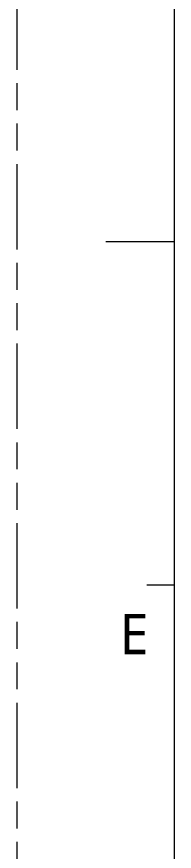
# Model space of a CAD drawing. Extents: x 726 to 4465, y 139 to 737.
# Drawn here: x 3838.3 to 3855.9, y 340.8 to 433.8 of the extents above; entities that cross this region are included whole.
import ezdxf

# ---------------------------------------------------------------- set-up
doc = ezdxf.new("R2010")
doc.units = 0
doc.linetypes.add('PHANTOM', pattern=[29.5, 9.5, -1.5, 3, -1.5, 3, -1.5, 9.5])
doc.layers.get('0').update_dxf_attribs({"lineweight": 5})
doc.layers.add('0PAPERF', color=2, linetype='PHANTOM', lineweight=5, plot=False)
doc.layers.add('鵬鼎', color=5, linetype='Continuous')
doc.styles.get("Standard").update_dxf_attribs({"font": 'txt.shx'})

msp = doc.modelspace()

# ---------------------------------------------------------------- linework, layer by layer
for p, q in [((3855.903, 714.427), (3855.903, 306.276)), ((3855.903, 408.696), (3848.26, 408.696)), ((3855.903, 370.479), (3852.846, 370.479)), ((3855.903, 342.121), (3855.903, 332.617))]:
    msp.add_line(p, q)
at = {"layer": '0PAPERF'}
msp.add_line((3838.322, 737.366), (3838.322, 294.046), dxfattribs=at)

# ---------------------------------------------------------------- texts
at = {"layer": '鵬鼎', "insert": (3849.789, 367.258), "char_height": 4.48555, "width": 8.46083, "attachment_point": 1}
msp.add_mtext('{\\fMicrosoft JhengHei|b0|i0|c136|p0;\\C0;E}', dxfattribs=at)

doc.saveas('drawing.dxf')
